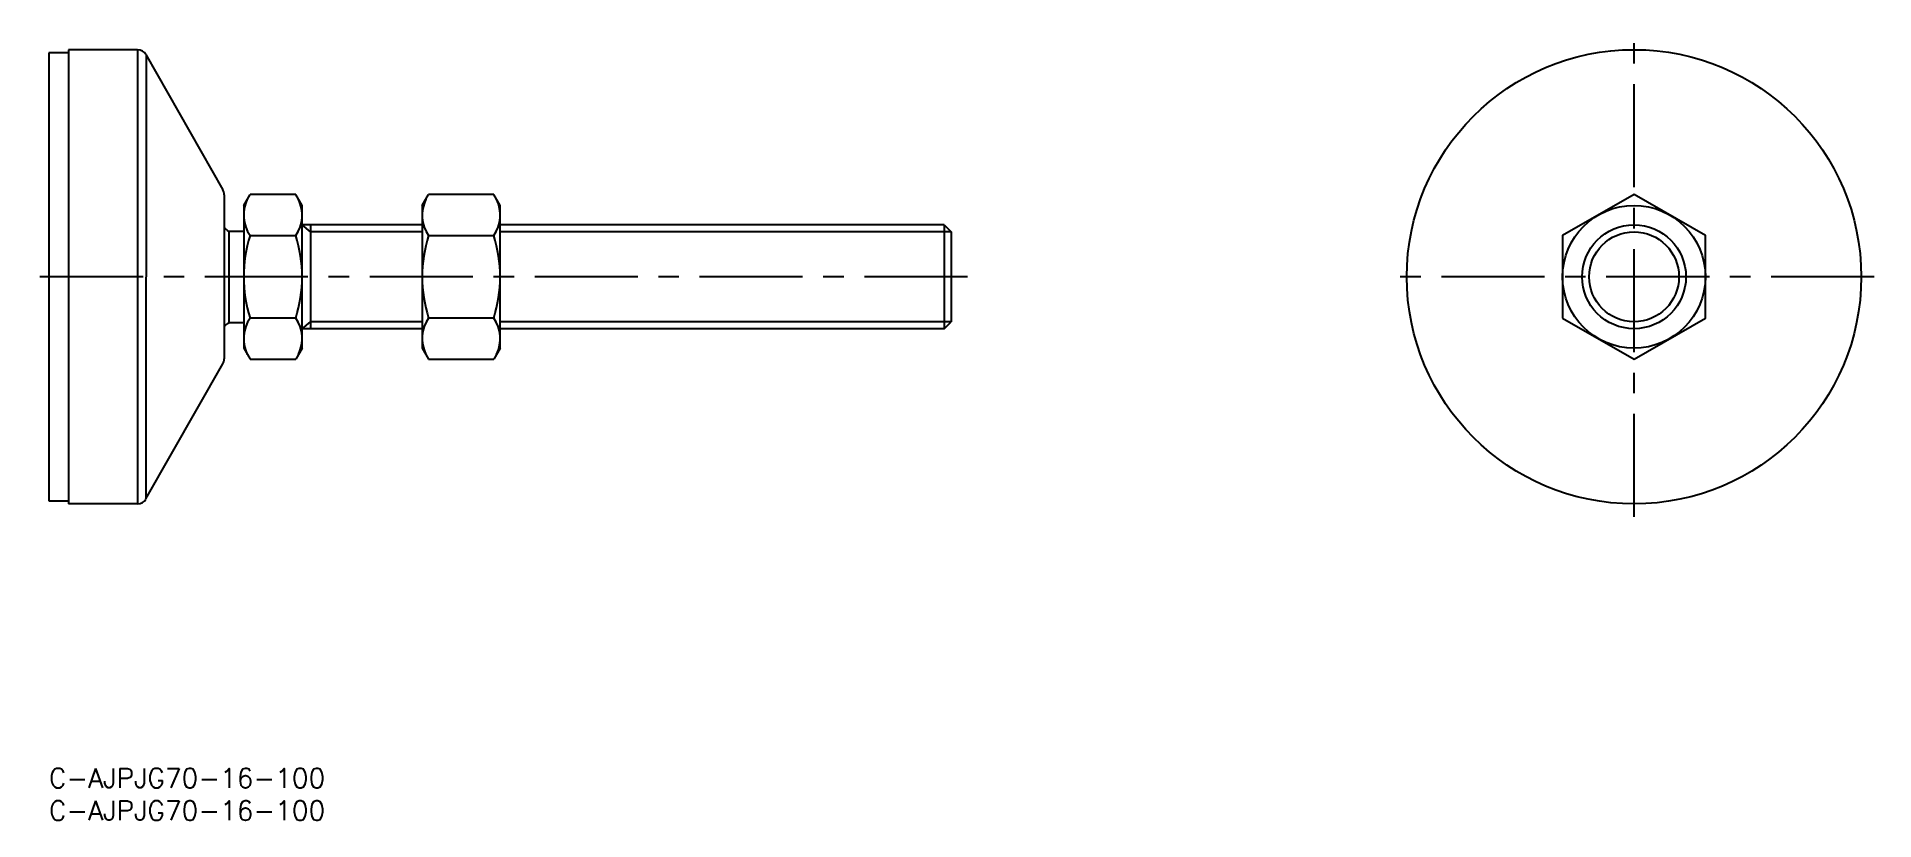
# Model space of a CAD drawing. Extents: x -2 to 281, y -8 to 113.
import ezdxf

# ---------------------------------------------------------------- set-up
doc = ezdxf.new("R2010")
doc.units = 0
doc.header["$LTSCALE"] = 0.5
doc.linetypes.add('CENTER', pattern=[50.8, 31.75, -6.35, 6.35, -6.35])
doc.layers.get('0').update_dxf_attribs({"linetype": 'CONTINUOUS'})
doc.layers.add('CENTER', color=1, linetype='CENTER')
doc.layers.add('後で消してね', color=7, linetype='CONTINUOUS')
doc.styles.get("Standard").update_dxf_attribs({"font": 'txt.shx', "height": 3, "bigfont": 'bigfont.shx'})

# ---------------------------------------------------------------- blocks, each defined once
blk = doc.blocks.new('*U12')
at = {"color": 7, "linetype": 'CONTINUOUS'}
blk.add_text('C-AJPJG70-16-100', height=3, dxfattribs=at).set_placement((0, -3))
blk = doc.blocks.new('*U13')
at = {"color": 7, "linetype": 'CONTINUOUS'}
blk.add_text('C-AJPJG70-16-100', height=3, dxfattribs=at).set_placement((0, -8))

msp = doc.modelspace()

# ---------------------------------------------------------------- linework, layer by layer
at = {"color": 7, "linetype": 'CONTINUOUS'}
for p, q in [((3, 110.75), (3, 40.75)), ((13.63, 110.75), (3, 110.75)), ((13.63, 110.75), (13.64, 40.75)), ((3, 110.25), (0, 110.25)), ((0, 110.25), (0, 41.25)), ((14.94, 109.99), (26.8, 89.14)), ((14.99, 109.9), (14.94, 41.51)), ((27, 88.4), (27, 63.09)), ((30, 86.75), (30.98, 88.45)), ((38.02, 88.45), (30.98, 88.45)), ((39, 86.75), (38.02, 88.45)), ((57.5, 86.75), (58.48, 88.45)), ((68.52, 88.45), (58.48, 88.45)), ((69.5, 86.75), (68.52, 88.45)), ((30, 86.75), (30, 64.75)), ((39, 64.75), (39, 86.75)), ((57.5, 86.75), (57.5, 64.75)), ((69.5, 64.75), (69.5, 86.75)), ((27.69, 82.78), (27.69, 68.72)), ((30, 82.75), (27.69, 82.75)), ((30.98, 82.1), (38.02, 82.1)), ((57.5, 83.75), (39, 83.75)), ((40.31, 83.75), (40.31, 67.75)), ((58.48, 82.1), (68.52, 82.1)), ((137.92, 83.75), (69.5, 83.75)), ((137.92, 83.75), (137.92, 67.75)), ((137.92, 83.75), (139, 82.66)), ((139, 82.66), (139, 68.83)), ((30, 68.68), (27.69, 68.68)), ((38.02, 69.4), (30.98, 69.4)), ((68.52, 69.4), (58.48, 69.4)), ((137.92, 67.75), (139, 68.83)), ((57.5, 67.75), (39, 67.75)), ((137.92, 67.75), (69.5, 67.75)), ((14.94, 41.51), (26.8, 62.35)), ((30, 64.75), (30.98, 63.04)), ((30.98, 63.04), (38.02, 63.04)), ((39, 64.75), (38.02, 63.04)), ((57.5, 64.75), (58.48, 63.04)), ((58.48, 63.04), (68.52, 63.04)), ((69.5, 64.75), (68.52, 63.04)), ((0, 41.25), (3, 41.25)), ((13.64, 40.75), (3, 40.75))]:
    msp.add_line(p, q, dxfattribs=at)
at = {"color": 3, "linetype": 'CONTINUOUS'}
for p, q in [((40.31, 82.66), (39, 83.75)), ((57.5, 82.66), (40.31, 82.66)), ((139, 82.66), (69.5, 82.66)), ((39, 67.75), (40.31, 68.83)), ((57.5, 68.83), (40.31, 68.83)), ((139, 68.83), (69.5, 68.83))]:
    msp.add_line(p, q, dxfattribs=at)
at = {"color": 7, "linetype": 'CONTINUOUS'}
msp.add_lwpolyline([(233.16, 69.4), (244.16, 63.04), (255.16, 69.4), (255.16, 82.1), (244.16, 88.45), (233.16, 82.1)], close=True, dxfattribs=at)
for radius in [35, 11, 8]:
    msp.add_circle((244.16, 75.75), radius, dxfattribs=at)
at = {"color": 3, "linetype": 'CONTINUOUS'}
msp.add_circle((244.16, 75.75), 6.92, dxfattribs=at)
at = {"color": 7, "linetype": 'CONTINUOUS'}
for centre, radius, start, end in [((13.63, 109.24), 1.51, 29.7334, 89.8123), ((25.5, 88.4), 1.5, 0, 29.6487), ((35.62, 85.27), 5.62, 154.3842, 214.3842), ((33.38, 85.27), 5.62, 325.6158, 25.6158), ((63.12, 85.27), 5.62, 154.3842, 214.3842), ((63.88, 85.27), 5.62, 325.6158, 25.6158), ((23.44, 77.75), 6.56, 49.6324, 57.1217), ((51.02, 75.75), 21.02, 162.412, 197.588), ((17.98, 75.75), 21.02, 342.412, 17.588), ((78.52, 75.75), 21.02, 162.412, 197.588), ((48.48, 75.75), 21.02, 342.412, 17.588), ((23.44, 73.68), 6.56, 302.8783, 310.3676), ((35.62, 66.22), 5.62, 145.6158, 205.6158), ((33.38, 66.22), 5.62, 334.3842, 34.3842), ((63.12, 66.22), 5.62, 145.6158, 205.6158), ((63.88, 66.22), 5.62, 334.3842, 34.3842), ((25.5, 63.09), 1.5, 330.3513, 0), ((13.63, 42.25), 1.51, 270.2422, 330.2666)]:
    msp.add_arc(centre, radius, start, end, dxfattribs=at)
at = {"layer": 'CENTER', "color": 1, "linetype": 'CENTER'}
for p, q in [((244.16, 38.75), (244.16, 112.75)), ((141.5, 75.75), (-1.87, 75.75)), ((281.16, 75.75), (207.16, 75.75))]:
    msp.add_line(p, q, dxfattribs=at)

# ---------------------------------------------------------------- block references
at = {"layer": '後で消してね', "color": 7, "linetype": 'CONTINUOUS'}
for name in ['*U12', '*U13']:
    msp.add_blockref(name, (0, 0), dxfattribs=at)

doc.saveas('drawing.dxf')
